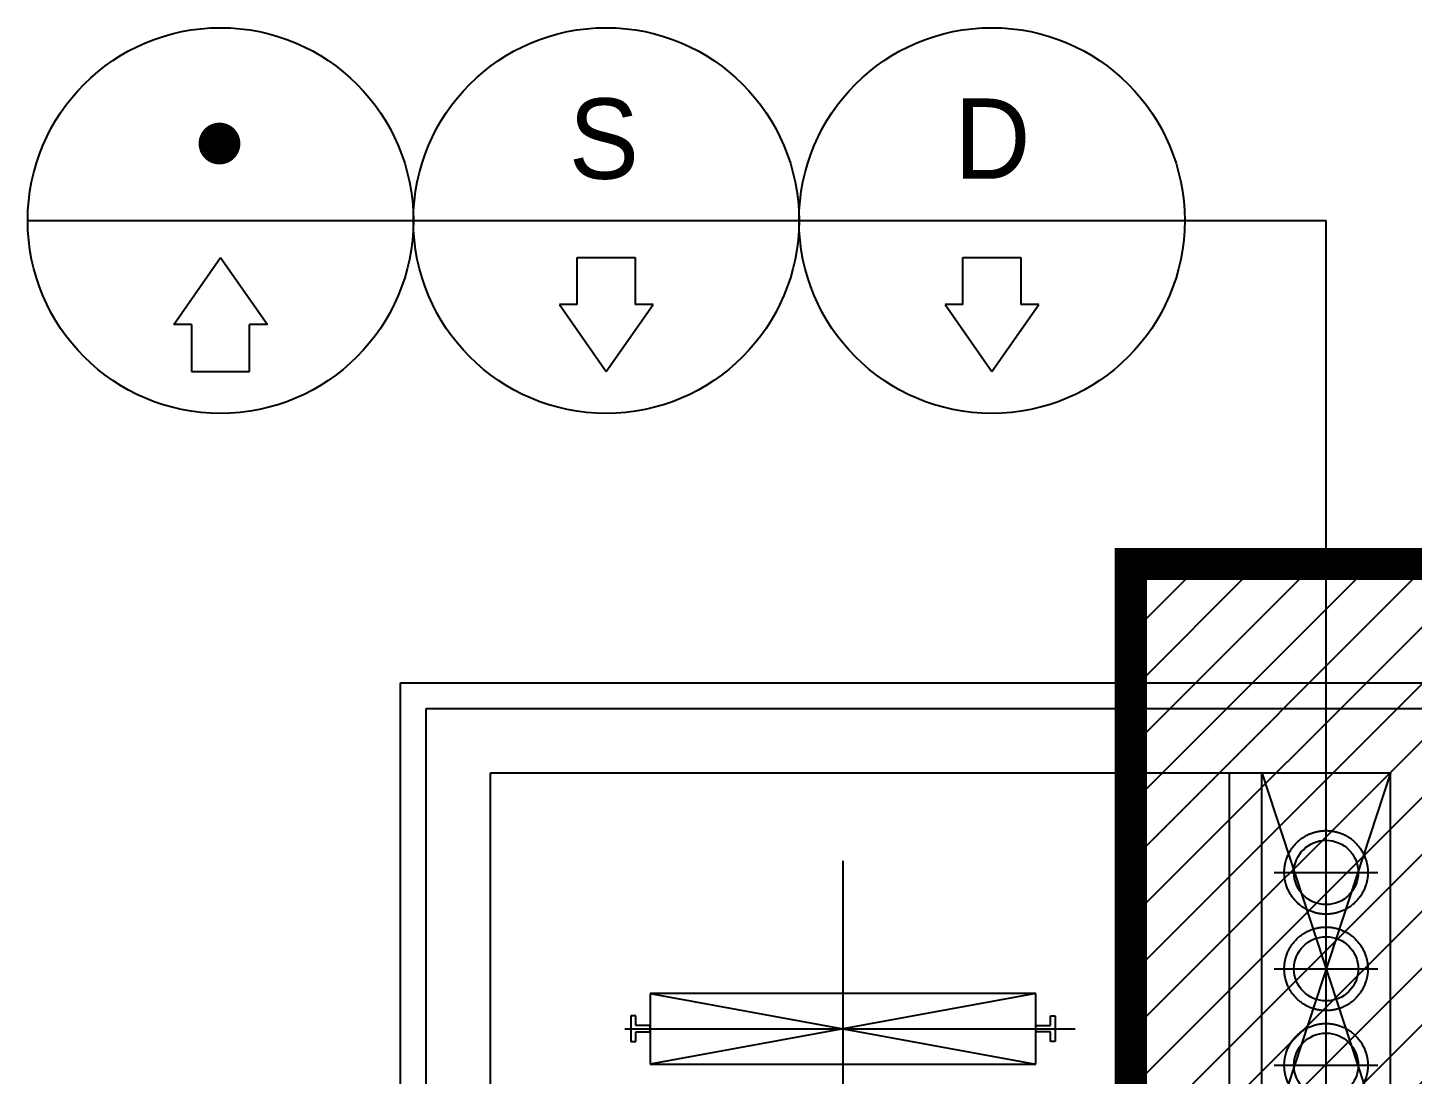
# Model space of a CAD drawing. Header units: millimetres. Extents: x 83956 to 461956, y 36707 to 125807.
# Drawn here: x 157955 to 162264, y 56363 to 59619 of the extents above; entities that cross this region are included whole.
import ezdxf

# ---------------------------------------------------------------- set-up
doc = ezdxf.new("R2010")
doc.units = ezdxf.units.MM
doc.header["$LTSCALE"] = 100
doc.header["$MEASUREMENT"] = 0
doc.linetypes.add('CEN', pattern=[62, 60, -1, 0, -1])
doc.linetypes.add('HID', pattern=[2.3, 1.5, -0.8])
for name, color, linetype in [('ARCH', 9, 'CONTINUOUS'), ('CEN', 1, 'CEN'), ('PIPE', 3, 'CONTINUOUS'), ('SIMBOL', 7, 'CONTINUOUS')]:
    doc.layers.add(name, color=color, linetype=linetype)
doc.styles.add('gr', font='Gulim.ttf')

# ---------------------------------------------------------------- blocks, each defined once
blk = doc.blocks.new('S19')
at = {"layer": 'CEN'}
for p, q in [((0, -80.5), (0, 80.5)), ((80.5, 0), (-80.5, 0))]:
    blk.add_line(p, q, dxfattribs=at)
blk.add_circle((0, 0), 65, dxfattribs=at)
at = {"layer": 'PIPE'}
blk.add_circle((0, 0), 50, dxfattribs=at)

msp = doc.modelspace()

# ---------------------------------------------------------------- hatches: boundary and pattern name
at = {"layer": 'PIPE', "ltscale": 2}
h = msp.add_hatch(dxfattribs=at)
h.set_pattern_fill('ANSI31', color=1, scale=1000, style=0)
h.set_pattern_definition([(45, (-1557911.26, -8621795.84), (-88.3883476, 88.3883476), [])])
h.paths.add_polyline_path([(161388, 57950.6), (168053.8, 57950.6), (168053.8, 53615.1), (161388, 53615.1)])

# ---------------------------------------------------------------- linework, layer by layer
at = {"layer": 'ARCH', "linetype": 'ByBlock', "ltscale": 2}
for p, q in [((159115, 57581.3), (170015.3, 57581.3)), ((159115, 45621.3), (159115, 57581.3))]:
    msp.add_line(p, q, dxfattribs=at)
at = {"layer": 'ARCH'}
for p, q in [((159195, 54002.1), (159195, 57501.3)), ((159195, 57501.3), (162395.3, 57501.3)), ((159395, 54727.6), (159395, 57301.3)), ((159395, 57301.3), (162195.3, 57301.3)), ((161695.3, 54727.6), (161695.3, 57301.3)), ((161795.3, 57301.3), (162195.3, 56081)), ((162195.3, 57301.3), (161795.3, 56081)), ((161795.3, 56081), (161795.3, 57301.3)), ((162195.3, 54727.6), (162195.3, 57301.7)), ((161092.6, 56614.8), (159892.6, 56614.8)), ((159892.6, 56614.8), (159892.6, 56394.8)), ((161092.6, 56394.8), (161092.6, 56614.8)), ((159892.6, 56394.8), (161092.6, 56394.8))]:
    msp.add_line(p, q, dxfattribs=at)
at = {"layer": 'ARCH', "ltscale": 200}
for p, q in [((160492.6, 54894.8), (160492.6, 57027.2)), ((159813.3, 56504.8), (161215, 56504.8))]:
    msp.add_line(p, q, dxfattribs=at)
at = {"layer": 'ARCH', "ltscale": 5}
for p, q in [((161092.6, 56614.8), (159892.6, 56394.8)), ((159892.6, 56614.8), (161092.6, 56394.8))]:
    msp.add_line(p, q, dxfattribs=at)
at = {"layer": 'ARCH', "linetype": 'Continuous'}
for p, q in [((159847.6, 56544.8), (159832.6, 56544.8)), ((159832.6, 56544.8), (159832.6, 56464.8)), ((159847.6, 56514.8), (159847.6, 56544.8)), ((161137.6, 56514.8), (161137.6, 56544.8)), ((161137.6, 56544.8), (161152.6, 56544.8)), ((161152.6, 56544.8), (161152.6, 56464.8)), ((159892.6, 56514.8), (159847.6, 56514.8)), ((159847.6, 56464.8), (159847.6, 56494.8)), ((159847.6, 56494.8), (159892.6, 56494.8)), ((159892.6, 56494.8), (159892.6, 56514.8)), ((161092.6, 56514.8), (161137.6, 56514.8)), ((161092.6, 56494.8), (161092.6, 56514.8)), ((161137.6, 56494.8), (161092.6, 56494.8)), ((161137.6, 56464.8), (161137.6, 56494.8)), ((159832.6, 56464.8), (159847.6, 56464.8)), ((161152.6, 56464.8), (161137.6, 56464.8))]:
    msp.add_line(p, q, dxfattribs=at)
at = {"layer": 'PIPE', "color": 1, "ltscale": 2}
for p in [(161555.4, 59019.1), (161995.3, 56391.1)]:
    msp.add_line(p, (161995.3, 59019.1), dxfattribs=at)
at = {"layer": 'PIPE', "linetype": 'HID', "ltscale": 2, "const_width": 100}
msp.add_lwpolyline([(161388, 57950.6), (168053.8, 57950.6), (168053.8, 53615.1), (161388, 53615.1)], close=True, dxfattribs=at)
at = {"layer": 'SIMBOL', "color": 1}
for p, q in [((157955.4, 59019.1), (159155.4, 59019.1)), ((159155.4, 59019.1), (160355.4, 59019.1)), ((160355.4, 59019.1), (161555.4, 59019.1))]:
    msp.add_line(p, q, dxfattribs=at)
at = {"layer": 'SIMBOL', "color": 2}
for p, q in [((158409.7, 58696.2), (158555.4, 58904.5)), ((158555.4, 58904.5), (158701.2, 58696.2)), ((159664.9, 58757.8), (159664.9, 58904.5)), ((159664.9, 58904.5), (159846, 58904.5)), ((159846, 58904.5), (159846, 58757.8)), ((160864.9, 58757.8), (160864.9, 58904.5)), ((160864.9, 58904.5), (161046, 58904.5)), ((161046, 58904.5), (161046, 58757.8)), ((159664.9, 58757.8), (159609.7, 58757.8)), ((159609.7, 58757.8), (159755.4, 58549.5)), ((159755.4, 58549.5), (159901.2, 58757.8)), ((159901.2, 58757.8), (159846, 58757.8)), ((160864.9, 58757.8), (160809.7, 58757.8)), ((160809.7, 58757.8), (160955.4, 58549.5)), ((160955.4, 58549.5), (161101.2, 58757.8)), ((161101.2, 58757.8), (161046, 58757.8)), ((158464.9, 58696.2), (158409.7, 58696.2)), ((158464.9, 58696.2), (158464.9, 58549.5)), ((158701.2, 58696.2), (158646, 58696.2)), ((158646, 58549.5), (158646, 58696.2)), ((158464.9, 58549.5), (158646, 58549.5))]:
    msp.add_line(p, q, dxfattribs=at)
at = {"layer": 'SIMBOL', "color": 2, "const_width": 65}
msp.add_lwpolyline([(158552.2, 59291.1, 1), (158552.2, 59226.1, 1)], format="xyb", close=True, dxfattribs=at)
at = {"layer": 'SIMBOL', "color": 2}
for centre in [(158555.4, 59019.1), (159755.4, 59019.1), (160955.4, 59019.1)]:
    msp.add_circle(centre, 600, dxfattribs=at)

# ---------------------------------------------------------------- block references
at = {"layer": 'PIPE', "xscale": 2, "yscale": 2, "zscale": 2, "rotation": 270}
for p in [(161995.3, 56991.1), (161995.3, 56691.1), (161995.3, 56391.1)]:
    msp.add_blockref('S19', p, dxfattribs=at)

# ---------------------------------------------------------------- texts
at = {"layer": 'SIMBOL', "color": 2, "style": 'gr'}
for s, p in [('S', (159639.2, 59149)), ('D', (160839.2, 59149))]:
    msp.add_text(s, height=250, dxfattribs=at).set_placement(p)

doc.saveas('drawing.dxf')
